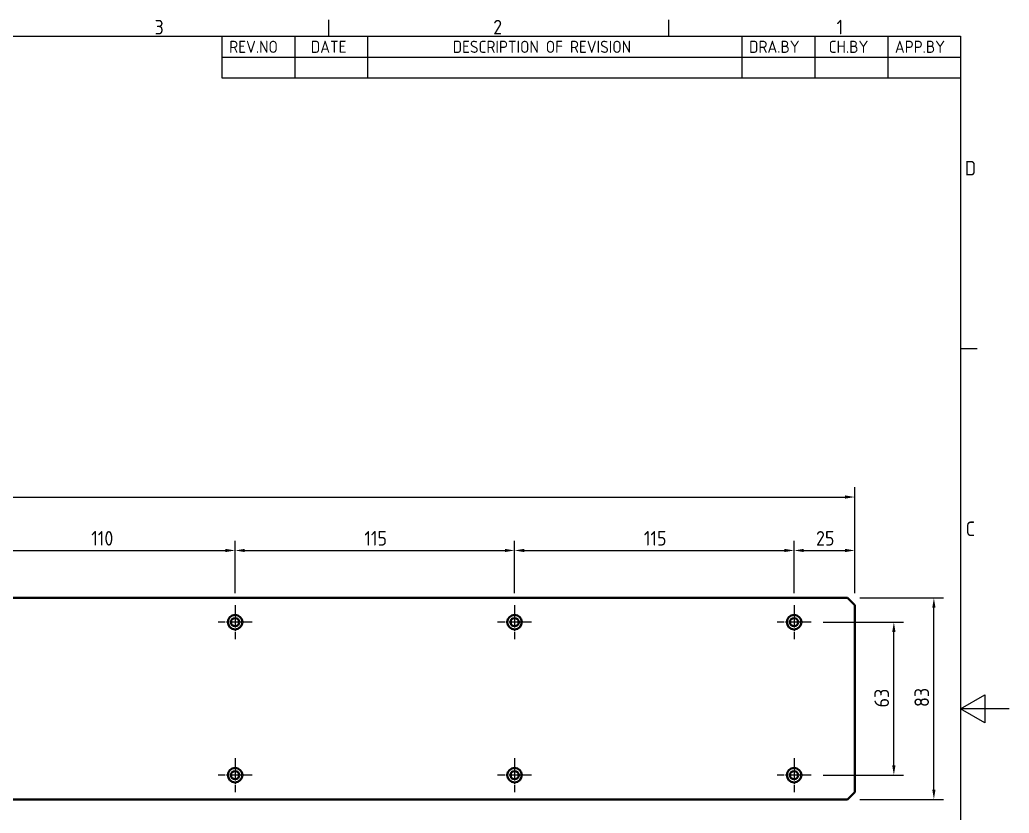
# Model space of a CAD drawing. Header units: millimetres. Extents: x 0 to 840, y 0 to 594.
# Drawn here: x 432.9 to 840, y 254.1 to 580.8 of the extents above; entities that cross this region are included whole.
import ezdxf

# ---------------------------------------------------------------- set-up
doc = ezdxf.new("R2010")
doc.units = ezdxf.units.MM
doc.header["$LTSCALE"] = 2
doc.linetypes.add('CHAIN', pattern=[0.35429999999999995, 0.2362, -0.0295, 0.0591, -0.0295])
doc.layers.get('0').update_dxf_attribs({"color": 3, "lineweight": 25})
for name, color, linetype, lineweight in [('가시적인 것(ISO)', 3, 'Continuous', 40), ('경계(ISO)', 7, 'Continuous', 25), ('기호(ISO)', 5, 'Continuous', 25), ('중심 표식(ISO)', 1, 'Continuous', 25), ('치수(ISO)', 2, 'Continuous', 25)]:
    doc.layers.add(name, color=color, linetype=linetype, lineweight=lineweight)
doc.styles.add('ISO Proportiona M2B', font='isocp.shx')
doc.styles.add('문자 텍스트_M2B', font='isocp.shx')
doc.styles.add('치수 텍스트_PSTEK_POSCO', font='isocp.shx')
doc.dimstyles.new('치수_PSTEK_POSCO', dxfattribs={"dimscale": 2, "dimtxt": 3, "dimasz": 2, "dimexe": 2, "dimexo": 2.5, "dimgap": 1, "dimtad": 1, "dimrnd": 1e-08, "dimdsep": 46, "dimtxsty": '치수 텍스트_PSTEK_POSCO', "dimcen": 0.09, "dimdle": 10, "dimclrd": 7, "dimclre": 7, "dimclrt": 2, "dimadec": 1, "dimazin": 2, "dimtfac": 1, "dimtmove": 0, "dimatfit": 3, "dimfxl": 0, "dimtolj": 1, "dimlwd": -1, "dimlwe": -1, "dimarcsym": 0})

# ---------------------------------------------------------------- blocks, each defined once
blk = doc.blocks.new('경계 Default Border')
at = {"layer": '경계(ISO)'}
for p, q in [((280, 287.0000076293945), (280, 290.4000091552734)), ((350, 287.0000076293945), (350, 290.4000091552734)), ((410, 222.7499961853027), (413.4000015258789, 222.7499961853027))]:
    blk.add_line(p, q, dxfattribs=at)
at = {"layer": '경계(ISO)', "flags": 128}
for points in [[(10, 10), (10, 287.0000076293945), (410, 287.0000076293945), (410, 10), (10, 10)], [(420, 148.5000038146973), (410, 148.5000038146973), (415, 151.3867473602295), (415, 145.6132507324219), (410, 148.5000038146973)]]:
    blk.add_lwpolyline(points, dxfattribs=at)
at = {"layer": '경계(ISO)', "color": 2, "char_height": 3.00000011920929, "attachment_point": 7, "style": '문자 텍스트_M2B'}
for s, insert in [('3', (244.1685395229535, 287.3713945155963)), ('2', (313.8325386494398, 287.3713945155963)), ('1', (384.4860661041481, 287.4)), ('D', (410.878270202895, 258.3463944559917)), ('C', (411.0445395201643, 184.0963944559917))]:
    blk.add_mtext(s, dxfattribs=dict(at, insert=insert))
blk = doc.blocks.new('리비전 내역')
at = {"layer": '기호(ISO)'}
for p, q in [((258, 287.0000076293945), (410, 287.0000076293945)), ((258, 287.0000076293945), (258, 282.7200076293945)), ((273, 287.0000076293945), (273, 282.7200076293945)), ((288, 287.0000076293945), (288, 282.7200076293945)), ((365, 287.0000076293945), (365, 282.7200076293945)), ((380, 287.0000076293945), (380, 282.7200076293945)), ((395, 287.0000076293945), (395, 282.7200076293945)), ((410, 287.0000076293945), (410, 282.7200076293945)), ((258, 282.7200076293945), (410, 282.7200076293945)), ((258, 282.7200076293945), (258, 278.4400076293945)), ((273, 282.7200076293945), (273, 278.4400076293945)), ((288, 282.7200076293945), (288, 278.4400076293945)), ((365, 282.7200076293945), (365, 278.4400076293945)), ((380, 282.7200076293945), (380, 278.4400076293945)), ((395, 282.7200076293945), (395, 278.4400076293945)), ((410, 282.7200076293945), (410, 278.4400076293945)), ((258, 278.4400076293945), (410, 278.4400076293945))]:
    blk.add_line(p, q, dxfattribs=at)
at = {"layer": '기호(ISO)', "color": 2, "char_height": 2.5, "attachment_point": 7, "style": 'ISO Proportiona M2B'}
for s, insert in [('REV.NO', (259.5271157026291, 283.5831900503393)), ('DATE', (276.3142317728366, 283.5831900503393)), ('DESCRIPTION OF REVISION', (305.5070204333629, 283.5831900503393)), ('DRA.BY', (366.4757339553204, 283.5831900503393)), ('CH.BY', (382.8642915086117, 283.5831900503393)), ('APP.BY', (396.4777339604404, 283.5831900503393))]:
    blk.add_mtext(s, dxfattribs=dict(at, insert=insert))
blk = doc.blocks.new('*D26')
at = {"layer": 'Defpoints', "color": 0, "transparency": 16777216}
for p in [(521.4755570266443, 362.2729790781114), (411.4755570266444, 339.7481884679933), (521.4755570266443, 339.7481884679933)]:
    blk.add_point(p, dxfattribs=at)
at = {"layer": '치수(ISO)', "color": 7, "transparency": 16777216}
for p, q in [((411.4755570266444, 344.7481884679933), (411.4755570266444, 366.2729790781114)), ((521.4755570266443, 344.7481884679933), (521.4755570266443, 366.2729790781114)), ((415.4755570266444, 362.2729790781114), (517.4755570266443, 362.2729790781114))]:
    blk.add_line(p, q, dxfattribs=at)
for points in [[(415.4755570266444, 362.9396457447781), (415.4755570266444, 361.6063124114447), (411.4755570266444, 362.2729790781114)], [(517.4755570266443, 362.9396457447781), (517.4755570266443, 361.6063124114447), (521.4755570266443, 362.2729790781114)]]:
    blk.add_solid(points, dxfattribs=at)
at = {"layer": '치수(ISO)', "color": 2, "transparency": 16777216, "insert": (462.29319482192, 367.2729790781114), "char_height": 6, "attachment_point": 4, "style": '치수 텍스트_PSTEK_POSCO'}
blk.add_mtext('\\A1;110', dxfattribs=at)
blk = doc.blocks.new('*D27')
at = {"layer": 'Defpoints', "color": 0, "transparency": 16777216}
for p in [(636.4755570266443, 362.2729790781114), (521.4755570266443, 339.7481884679933), (636.4755570266443, 339.7481884679933)]:
    blk.add_point(p, dxfattribs=at)
at = {"layer": '치수(ISO)', "color": 7, "transparency": 16777216}
for p, q in [((521.4755570266443, 344.7481884679933), (521.4755570266443, 366.2729790781114)), ((636.4755570266443, 344.7481884679933), (636.4755570266443, 366.2729790781114)), ((525.4755570266443, 362.2729790781114), (632.4755570266443, 362.2729790781114))]:
    blk.add_line(p, q, dxfattribs=at)
for points in [[(525.4755570266443, 362.9396457447781), (525.4755570266443, 361.6063124114447), (521.4755570266443, 362.2729790781114)], [(632.4755570266443, 362.9396457447781), (632.4755570266443, 361.6063124114447), (636.4755570266443, 362.2729790781114)]]:
    blk.add_solid(points, dxfattribs=at)
at = {"layer": '치수(ISO)', "color": 2, "transparency": 16777216, "insert": (574.6712929579325, 367.2729790781114), "char_height": 6, "attachment_point": 4, "style": '치수 텍스트_PSTEK_POSCO'}
blk.add_mtext('\\A1;115', dxfattribs=at)
blk = doc.blocks.new('*D28')
at = {"layer": 'Defpoints', "color": 0, "transparency": 16777216}
for p in [(751.4755570266445, 362.2729790781115), (636.4755570266443, 339.7481884679933), (751.4755570266445, 339.7481884679933)]:
    blk.add_point(p, dxfattribs=at)
at = {"layer": '치수(ISO)', "color": 7, "transparency": 16777216}
for p, q in [((636.4755570266443, 344.7481884679933), (636.4755570266443, 366.2729790781115)), ((751.4755570266445, 344.7481884679933), (751.4755570266445, 366.2729790781115)), ((640.4755570266443, 362.2729790781115), (747.4755570266445, 362.2729790781115))]:
    blk.add_line(p, q, dxfattribs=at)
for points in [[(640.4755570266443, 362.9396457447781), (640.4755570266443, 361.6063124114448), (636.4755570266443, 362.2729790781115)], [(747.4755570266445, 362.9396457447781), (747.4755570266445, 361.6063124114448), (751.4755570266445, 362.2729790781115)]]:
    blk.add_solid(points, dxfattribs=at)
at = {"layer": '치수(ISO)', "color": 2, "transparency": 16777216, "insert": (689.6712929579323, 367.2729790781115), "char_height": 6, "attachment_point": 4, "style": '치수 텍스트_PSTEK_POSCO'}
blk.add_mtext('\\A1;115', dxfattribs=at)
blk = doc.blocks.new('*D29')
at = {"layer": 'Defpoints', "color": 0, "transparency": 16777216}
for p in [(776.4755570266442, 362.2729790781115), (751.4755570266445, 339.7481884679933), (776.4755570266442, 339.7481884679933)]:
    blk.add_point(p, dxfattribs=at)
at = {"layer": '치수(ISO)', "color": 7, "transparency": 16777216}
for p, q in [((751.4755570266445, 344.7481884679933), (751.4755570266445, 366.2729790781115)), ((776.4755570266442, 344.7481884679933), (776.4755570266442, 366.2729790781115)), ((755.4755570266445, 362.2729790781115), (772.4755570266442, 362.2729790781115))]:
    blk.add_line(p, q, dxfattribs=at)
for points in [[(755.4755570266445, 362.9396457447781), (755.4755570266445, 361.6063124114448), (751.4755570266445, 362.2729790781115)], [(772.4755570266442, 362.9396457447781), (772.4755570266442, 361.6063124114448), (776.4755570266442, 362.2729790781115)]]:
    blk.add_solid(points, dxfattribs=at)
at = {"layer": '치수(ISO)', "color": 2, "transparency": 16777216, "insert": (760.4951118555703, 367.2735696292926), "char_height": 6, "attachment_point": 4, "style": '치수 텍스트_PSTEK_POSCO'}
blk.add_mtext('\\A1;25', dxfattribs=at)
blk = doc.blocks.new('*D30')
at = {"layer": 'Defpoints', "color": 0, "transparency": 16777216}
for p in [(776.4755570266442, 384.2702873212938), (46.47555702664427, 339.7481884679931), (776.4755570266442, 339.7481884679933)]:
    blk.add_point(p, dxfattribs=at)
at = {"layer": '치수(ISO)', "color": 7, "transparency": 16777216}
for p, q in [((46.47555702664427, 344.7481884679931), (46.47555702664427, 388.2702873212938)), ((776.4755570266442, 344.7481884679933), (776.4755570266442, 388.2702873212938)), ((50.47555702664427, 384.2702873212938), (772.4755570266442, 384.2702873212938))]:
    blk.add_line(p, q, dxfattribs=at)
for points in [[(50.47555702664427, 384.9369539879605), (50.47555702664427, 383.6036206546272), (46.47555702664427, 384.2702873212938)], [(772.4755570266442, 384.9369539879605), (772.4755570266442, 383.6036206546272), (776.4755570266442, 384.2702873212938)]]:
    blk.add_solid(points, dxfattribs=at)
at = {"layer": '치수(ISO)', "color": 2, "transparency": 16777216, "insert": (406.0731948219199, 389.2702873212938), "char_height": 6, "attachment_point": 4, "style": '치수 텍스트_PSTEK_POSCO'}
blk.add_mtext('\\A1;730', dxfattribs=at)
blk = doc.blocks.new('*D31')
at = {"layer": 'Defpoints', "color": 0, "transparency": 16777216}
for p in [(758.4755570266445, 332.7481884679933), (792.5392198404782, 332.7481884679933), (758.4755570266445, 269.7481884679931)]:
    blk.add_point(p, dxfattribs=at)
at = {"layer": '치수(ISO)', "color": 7, "transparency": 16777216}
for p, q in [((763.4755570266445, 332.7481884679933), (796.5392198404782, 332.7481884679933)), ((792.5392198404782, 273.7481884679931), (792.5392198404782, 328.7481884679933)), ((763.4755570266445, 269.7481884679931), (796.5392198404782, 269.7481884679931))]:
    blk.add_line(p, q, dxfattribs=at)
for points in [[(791.8725531738115, 328.7481884679933), (793.2058865071448, 328.7481884679933), (792.5392198404782, 332.7481884679933)], [(791.8725531738115, 273.7481884679931), (793.2058865071448, 273.7481884679931), (792.5392198404782, 269.7481884679931)]]:
    blk.add_solid(points, dxfattribs=at)
at = {"layer": '치수(ISO)', "color": 2, "transparency": 16777216, "insert": (787.539219840478, 297.6443968402261), "char_height": 6, "attachment_point": 4, "rotation": 90, "style": '치수 텍스트_PSTEK_POSCO'}
blk.add_mtext('\\A1;63', dxfattribs=at)
blk = doc.blocks.new('*D32')
at = {"layer": 'Defpoints', "color": 0, "transparency": 16777216}
for p in [(773.4755570266443, 342.7481884679933), (809.0092589603454, 342.7481884679933), (773.4755570266443, 259.7481884679933)]:
    blk.add_point(p, dxfattribs=at)
at = {"layer": '치수(ISO)', "color": 7, "transparency": 16777216}
for p, q in [((778.4755570266443, 342.7481884679933), (813.0092589603454, 342.7481884679933)), ((809.0092589603454, 263.7481884679933), (809.0092589603454, 338.7481884679933)), ((778.4755570266443, 259.7481884679933), (813.0092589603454, 259.7481884679933))]:
    blk.add_line(p, q, dxfattribs=at)
for points in [[(808.3425922936788, 338.7481884679933), (809.675925627012, 338.7481884679933), (809.0092589603454, 342.7481884679933)], [(808.3425922936788, 263.7481884679933), (809.675925627012, 263.7481884679933), (809.0092589603454, 259.7481884679933)]]:
    blk.add_solid(points, dxfattribs=at)
at = {"layer": '치수(ISO)', "color": 2, "transparency": 16777216, "insert": (804.0092589603453, 297.8239243992813), "char_height": 6, "attachment_point": 4, "rotation": 90, "style": '치수 텍스트_PSTEK_POSCO'}
blk.add_mtext('\\A1;83', dxfattribs=at)

msp = doc.modelspace()

# ---------------------------------------------------------------- linework, layer by layer
at = {"layer": '가시적인 것(ISO)'}
for p, q in [((773.4755570266443, 342.7481884679933), (49.47555702664431, 342.7481884679931)), ((773.4755570266443, 342.7481884679933), (776.4755570266442, 339.7481884679933)), ((776.4755570266442, 262.7481884679933), (776.4755570266442, 339.7481884679933)), ((776.4755570266442, 262.7481884679933), (773.4755570266443, 259.7481884679933)), ((49.47555702664417, 259.748188467993), (773.4755570266443, 259.7481884679933))]:
    msp.add_line(p, q, dxfattribs=at)
for centre, radius in [((521.4755570266444, 332.7481884679932), 3), ((521.4755570266444, 332.7481884679932), 1.7), ((636.4755570266444, 332.7481884679932), 3), ((636.4755570266444, 332.7481884679932), 1.7), ((751.4755570266445, 332.7481884679933), 3), ((751.4755570266445, 332.7481884679933), 1.7), ((521.4755570266444, 269.7481884679931), 3), ((521.4755570266444, 269.7481884679931), 1.7), ((636.4755570266444, 269.7481884679931), 3), ((636.4755570266444, 269.7481884679931), 1.7), ((751.4755570266445, 269.7481884679931), 3), ((751.4755570266445, 269.7481884679931), 1.7)]:
    msp.add_circle(centre, radius, dxfattribs=at)
at = {"layer": '중심 표식(ISO)', "linetype": 'CHAIN', "ltscale": 7.778351783752441}
for p, q in [((521.4755570266443, 339.7481884679933), (521.4755570266443, 325.7481884679931)), ((636.4755570266443, 339.7481884679933), (636.4755570266443, 325.7481884679931)), ((751.4755570266445, 339.7481884679933), (751.4755570266445, 325.7481884679933)), ((528.4755570266443, 332.7481884679932), (514.4755570266443, 332.7481884679932)), ((643.4755570266443, 332.7481884679932), (629.4755570266443, 332.7481884679932)), ((758.4755570266445, 332.7481884679933), (744.4755570266444, 332.7481884679933)), ((521.4755570266443, 276.7481884679931), (521.4755570266443, 262.7481884679931)), ((636.4755570266443, 276.7481884679932), (636.4755570266443, 262.7481884679932)), ((751.4755570266445, 276.7481884679931), (751.4755570266445, 262.7481884679931)), ((528.4755570266443, 269.7481884679931), (514.4755570266443, 269.7481884679931)), ((643.4755570266443, 269.7481884679932), (629.4755570266443, 269.7481884679932)), ((758.4755570266445, 269.7481884679931), (744.4755570266444, 269.7481884679931))]:
    msp.add_line(p, q, dxfattribs=at)

# ---------------------------------------------------------------- block references
at = {"xscale": 2, "yscale": 2, "zscale": 2}
msp.add_blockref('경계 Default Border', (0, 0), dxfattribs=at)
at = {"layer": '기호(ISO)', "xscale": 2, "yscale": 2, "zscale": 2}
msp.add_blockref('리비전 내역', (0, 0), dxfattribs=at)

# ---------------------------------------------------------------- dimensions: what is measured, and where the dimension line sits
at = {"layer": '치수(ISO)', "color": 7}
for base, p1, p2, angle, picture, middle in [((776.4755570266442, 384.2702873212938), (46.47555702664427, 339.7481884679931), (776.4755570266442, 339.7481884679933), 180, '*D30', (411.4755570266443, 384.2702873212938)), ((521.4755570266443, 362.2729790781114), (411.4755570266444, 339.7481884679933), (521.4755570266443, 339.7481884679933), 180, '*D26', (466.4955570266444, 362.2729790781114)), ((636.4755570266443, 362.2729790781114), (521.4755570266443, 339.7481884679933), (636.4755570266443, 339.7481884679933), 180, '*D27', (578.9955570266444, 362.2729790781114)), ((751.4755570266445, 362.2729790781115), (636.4755570266443, 339.7481884679933), (751.4755570266445, 339.7481884679933), 180, '*D28', (693.9955570266443, 362.2729790781115)), ((776.4755570266442, 362.2729790781115), (751.4755570266445, 339.7481884679933), (776.4755570266442, 339.7481884679933), 180, '*D29', (763.9955570266444, 362.2729790781115)), ((809.0092589603454, 342.7481884679933), (773.4755570266443, 259.7481884679933), (773.4755570266443, 342.7481884679933), 270, '*D32', (809.0092589603453, 301.2481884679933)), ((792.5392198404782, 332.7481884679933), (758.4755570266445, 269.7481884679931), (758.4755570266445, 332.7481884679933), 90, '*D31', (792.539219840478, 301.2481884679932))]:
    dim = msp.add_linear_dim(base=base, p1=p1, p2=p2, angle=angle, dimstyle='치수_PSTEK_POSCO', override={"dimdec": 2, "dimtp": 0, "dimtm": -0, "dimtdec": 2, "dimtofl": 0, "dimatfit": 1}, dxfattribs=at)
    dim.commit()
    dim.dimension.update_dxf_attribs({"geometry": picture, "text_midpoint": middle, "dimtype": 160})

doc.saveas('drawing.dxf')
